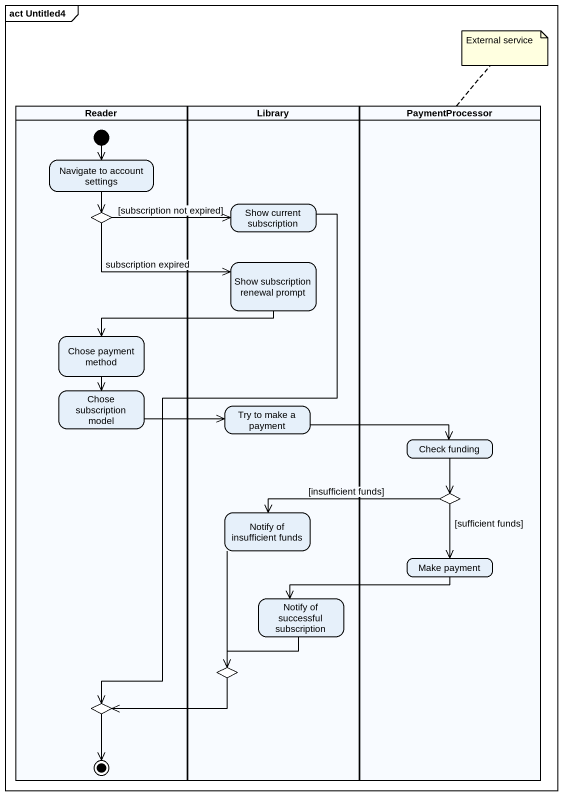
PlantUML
@startuml
mainframe act Untitled4
hide empty description
state Reader <<partition>> {
  state "Navigate to account settings" as Navigate_to_account_settings
  state choice1 <<choice>>
  state "Chose payment method" as Chose_payment_method
  state "Chose subscription model" as Chose_subscription_model
  state choice4 <<choice>>
  [*] --> Navigate_to_account_settings
  choice4 --> [*]
}
state Library <<partition>> {
  state "Show current subscription" as Show_current_subscription
  state "Show subscription renewal prompt" as Show_subscription_renewal
  state "Try to make a payment" as Try_to_make_a_payment
  state "Notify of insufficient funds" as Notify_of_insufficient_funds
  state "Notify of successful subscription" as Notify_of_successful
  state choice3 <<choice>>
}
state PaymentProcessor <<partition>> {
  state "Check funding" as Check_funding
  state choice2 <<choice>>
  state "Make payment" as Make_payment
}
Navigate_to_account_settings --> choice1
choice1 -right-> Show_current_subscription : [subscription not expired]
choice1 -right-> Show_subscription_renewal : subscription expired
Show_current_subscription --> choice4
Show_subscription_renewal -left-> Chose_payment_method
Chose_payment_method --> Chose_subscription_model
Chose_subscription_model -right-> Try_to_make_a_payment
Try_to_make_a_payment -right-> Check_funding
Check_funding --> choice2
choice2 -left-> Notify_of_insufficient_funds : [insufficient funds]
choice2 --> Make_payment : [sufficient funds]
Notify_of_insufficient_funds --> choice3
Make_payment -left-> Notify_of_successful
Notify_of_successful --> choice3
choice3 -left-> choice4
note top of PaymentProcessor : External service
@enduml
